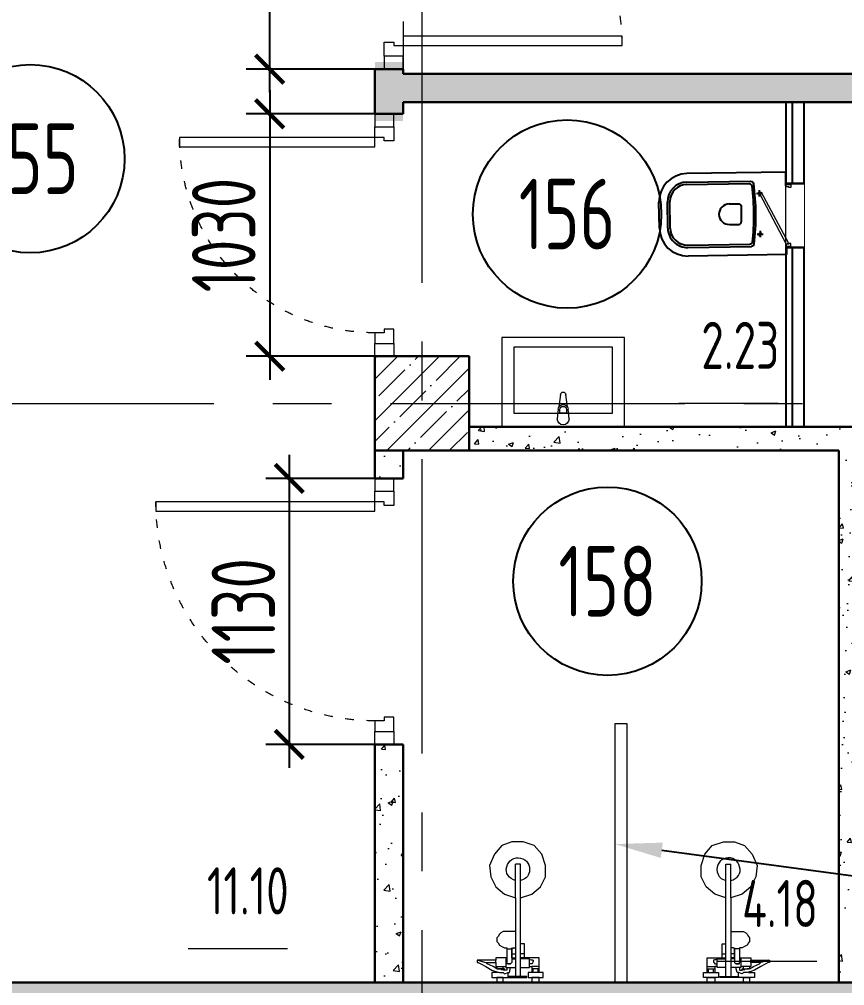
# Model space of a CAD drawing. Header units: millimetres. Extents: x -360149 to 9420325, y 0 to 292181.
# Drawn here: x -195944 to -192439, y 122127 to 126232 of the extents above; entities that cross this region are included whole.
import ezdxf
from ezdxf import colors
from ezdxf.entities.mleader import LeaderData, LeaderLine
from ezdxf.enums import TextEntityAlignment as Align
from ezdxf.math import Vec2, Vec3

# ---------------------------------------------------------------- set-up
doc = ezdxf.new("R2010")
doc.units = ezdxf.units.MM
doc.header["$MEASUREMENT"] = 0
doc.set_wipeout_variables(frame=1)
for name, pattern in [('ACAD_ISO03W100', [30, 12, -18]), ('ADSK_Штриховая_ш2 п1', [3, 2, -1]), ('CENTER', [2, 1.25, -0.25, 0.25, -0.25])]:
    doc.linetypes.add(name, pattern=pattern)
doc.layers.get('0').update_dxf_attribs({"color": 250, "lineweight": 9})
for name, color, linetype, lineweight in [('_АР ТЕКСТ', 250, 'Continuous', 25), ('АР_Двери', 5, 'Continuous', 18), ('АР_Колонны', 5, 'Continuous', 30), ('АР_Колонны Штрих', 250, 'Continuous', 5), ('АР_Маркер экспликации', 239, 'Continuous', 13), ('АР_Номер помещения', 1, 'Continuous', 25), ('АР_Оси', 193, 'Continuous', 9), ('АР_Отметки', 250, 'Continuous', 15), ('АР_Перегородки газоблок', 165, 'Continuous', 30), ('АР_Перегородки газоблок_Штрих', 165, 'Continuous', 5), ('АР_Перегородки сантехнические', 216, 'Continuous', 9), ('АР_Помещения_площадь', 19, 'Continuous', 9), ('АР_Размеры дверей', 15, 'Continuous', 0), ('АР_тонкая линия', 250, 'Continuous', 0)]:
    doc.layers.add(name, color=color, linetype=linetype, lineweight=lineweight)
doc.layers.add('АР_новое окно', color=160, linetype='Continuous')
doc.layers.add('ТХ_сантехника', color=253, linetype='Continuous')
doc.styles.add('ISOCPEUR', font='isocpeur.ttf', dxfattribs={"width": 0.7})
doc.styles.get("Standard").update_dxf_attribs({"font": 'isocpeur.ttf'})
doc.dimstyles.new('R_100', dxfattribs={"dimtxt": 270, "dimasz": 120, "dimexe": 100, "dimexo": 0, "dimgap": 60, "dimtad": 1, "dimdec": 0, "dimrnd": 5, "dimzin": 0, "dimdsep": 46, "dimtxsty": 'ISOCPEUR', "dimblk": 'ARCHTICK', "dimcen": 0, "dimdle": 100, "dimclrd": 256, "dimclre": 256, "dimclrt": 256, "dimadec": 0, "dimazin": 0, "dimtfac": 2, "dimtdec": 0, "dimtofl": 0, "dimtmove": 1, "dimatfit": 3, "dimfxl": 1, "dimtvp": 3, "dimtolj": 1, "dimtzin": 0, "dimarcsym": 0})
pattern_1 = [(50, (0, 0), (215.17805, -18.82564), [22.5, -247.5]), (355, (0, 0), (-41.6254, 225.65764), [18, -198]), (100.45144, (17.93, -1.57), (173.55265, 206.832), [19.12206, -210.34263]), (46.1842, (0, 60), (320.1724, -49.65578), [33.75, -371.25]), (96.63564, (26.68, 55.86), (280.3986, 292.2356), [28.6831, -315.51413]), (351.18416, (0, 60), (280.3986, 292.2356), [27, -297]), (21, (30, 45), (179.07212, -120.78567), [22.5, -247.5]), (326, (30, 45), (72.9946, 217.54501), [18, -198]), (71.45144, (44.92, 34.93), (252.06671, 96.75935), [19.12206, -210.34263]), (37.5, (0, 0), (3.647957, 99.868156), [0, -195.6, 0, -201, 0, -198.75]), (7.5, (0, 0), (78.92086, 118.323514), [0, -114.6, 0, -191.1, 0, -75.75]), (327.5, (-66.9, 0), (160.14673, -6.766462), [0, -75, 0, -234, 0, -310.5]), (317.5, (-96.9, 0), (174.95585, 30.031495), [0, -97.5, 0, -155.4, 0, -220.5])]

# ---------------------------------------------------------------- blocks, each defined once
blk = doc.blocks.new('*U1084')
for points in [[(-55, -80), (-55, 0), (-115, 0), (-115, -40), (-100, -40), (-100, -80), (-55, -80)], [(0, 0), (0, -80), (-55, -80), (-55, 0), (0, 0)], [(-1130, 0), (-1130, -80), (-1075, -80), (-1075, 0), (-1130, 0)], [(-1075, -80), (-1075, 0), (-1015, 0), (-1015, -40), (-1030, -40), (-1030, -80), (-1075, -80)]]:
    blk.add_lwpolyline(points)
blk.add_lwpolyline([(-100, -80), (-100, -1010), (-140, -1010), (-140, -80)], close=True)
at = {"linetype": 'ACAD_ISO03W100', "ltscale": 3}
blk.add_arc((-100, -80), 930, 180, 270, dxfattribs=at)
blk = doc.blocks.new('*U1090')
for points in [[(-55, -80), (-55, 0), (-115, 0), (-115, -40), (-100, -40), (-100, -80), (-55, -80)], [(0, 0), (0, -80), (-55, -80), (-55, 0), (0, 0)], [(-1030, 0), (-1030, -80), (-975, -80), (-975, 0), (-1030, 0)], [(-975, -80), (-975, 0), (-915, 0), (-915, -40), (-930, -40), (-930, -80), (-975, -80)]]:
    blk.add_lwpolyline(points)
blk.add_lwpolyline([(-100, -80), (-100, -910), (-140, -910), (-140, -80)], close=True)
at = {"linetype": 'ACAD_ISO03W100', "ltscale": 3}
blk.add_arc((-100, -80), 830, 180, 270, dxfattribs=at)
blk = doc.blocks.new('*U1086')
for points in [[(0, 0), (0, -80), (55, -80), (55, 0), (0, 0)], [(55, -80), (55, 0), (115, 0), (115, -40), (100, -40), (100, -80), (55, -80)], [(1075, -80), (1075, 0), (1015, 0), (1015, -40), (1030, -40), (1030, -80), (1075, -80)], [(1130, 0), (1130, -80), (1075, -80), (1075, 0), (1130, 0)]]:
    blk.add_lwpolyline(points)
blk.add_lwpolyline([(100, -80), (100, -1010), (140, -1010), (140, -80)], close=True)
at = {"linetype": 'ACAD_ISO03W100', "ltscale": 3}
blk.add_arc((100, -80), 930, 270, 0, dxfattribs=at)
blk = doc.blocks.new('*U46')
at = {"layer": 'АР_Номер помещения', "color": 7}
blk.add_circle((-456.4, -1236.9), 400, dxfattribs=at)
at = {"layer": 'АР_Помещения_площадь', "color": 7}
blk.add_line((636.2, -4593.6), (213.9, -4593.6), dxfattribs=at)
at = {"color": 7, "style": 'ISOCPEUR', "width": 0.7, "flags": 1}
blk.add_attdef('КАТЕГОРИЯ', (-499.2, -2092.2), '', height=250, dxfattribs=at)
at = {"layer": 'АР_Номер помещения', "color": 7, "style": 'ISOCPEUR', "width": 0.7}
blk.add_attdef('НОМЕР_ПОМЕЩЕНИЯ', text='', height=300, dxfattribs=at).set_placement((-456.4, -1236.9), align=Align.MIDDLE_CENTER)
at = {"layer": 'АР_Помещения_площадь', "color": 7, "lineweight": 30, "width": 0.7, "flags": 104}
blk.add_attdef('ИМЯ_ПОМЕЩЕНИЯ', text='', height=100, dxfattribs=at).set_placement((157.6, 1217.1), align=Align.MIDDLE_CENTER)
at = {"layer": 'АР_Помещения_площадь', "color": 7, "style": 'ISOCPEUR', "width": 0.7}
blk.add_attdef('ПЛОЩАДЬ_ПОМЕЩЕНИЯ', text='', height=200, dxfattribs=at).set_placement((641.1, -4347.1), align=Align.MIDDLE_RIGHT)
blk = doc.blocks.new('*U105')
at = {"layer": 'АР_Номер помещения', "color": 7}
blk.add_circle((-513.5, -1398.4), 400, dxfattribs=at)
at = {"layer": 'АР_Помещения_площадь', "color": 7}
blk.add_line((375.9, -3013.9), (-46.5, -3013.9), dxfattribs=at)
at = {"color": 7, "style": 'ISOCPEUR', "width": 0.7, "flags": 1}
blk.add_attdef('КАТЕГОРИЯ', (-499.2, -2092.2), '', height=250, dxfattribs=at)
at = {"layer": 'АР_Номер помещения', "color": 7, "style": 'ISOCPEUR', "width": 0.7}
blk.add_attdef('НОМЕР_ПОМЕЩЕНИЯ', text='', height=300, dxfattribs=at).set_placement((-513.5, -1398.4), align=Align.MIDDLE_CENTER)
at = {"layer": 'АР_Помещения_площадь', "color": 7, "lineweight": 30, "width": 0.7, "flags": 104}
blk.add_attdef('ИМЯ_ПОМЕЩЕНИЯ', text='', height=100, dxfattribs=at).set_placement((157.6, 1217.1), align=Align.MIDDLE_CENTER)
at = {"layer": 'АР_Помещения_площадь', "color": 7, "style": 'ISOCPEUR', "width": 0.7}
blk.add_attdef('ПЛОЩАДЬ_ПОМЕЩЕНИЯ', text='', height=200, dxfattribs=at).set_placement((380.8, -2767.4), align=Align.MIDDLE_RIGHT)
blk = doc.blocks.new('*U51')
at = {"layer": 'АР_Номер помещения', "color": 7}
blk.add_circle((-6845.3, -2943.8), 400, dxfattribs=at)
at = {"layer": 'АР_Помещения_площадь', "color": 7}
blk.add_line((-5948.9, -3748.1), (-6371.3, -3748.1), dxfattribs=at)
at = {"color": 7, "style": 'ISOCPEUR', "width": 0.7, "flags": 1}
blk.add_attdef('КАТЕГОРИЯ', (-499.2, -2092.2), '', height=250, dxfattribs=at)
at = {"layer": 'АР_Номер помещения', "color": 7, "style": 'ISOCPEUR', "width": 0.7}
blk.add_attdef('НОМЕР_ПОМЕЩЕНИЯ', text='', height=300, dxfattribs=at).set_placement((-6845.3, -2943.8), align=Align.MIDDLE_CENTER)
at = {"layer": 'АР_Помещения_площадь', "color": 7, "lineweight": 30, "width": 0.7, "flags": 104}
blk.add_attdef('ИМЯ_ПОМЕЩЕНИЯ', text='', height=100, dxfattribs=at).set_placement((157.6, 1217.1), align=Align.MIDDLE_CENTER)
at = {"layer": 'АР_Помещения_площадь', "color": 7, "style": 'ISOCPEUR', "width": 0.7}
blk.add_attdef('ПЛОЩАДЬ_ПОМЕЩЕНИЯ', text='', height=200, dxfattribs=at).set_placement((-5944, -3501.6), align=Align.MIDDLE_RIGHT)
blk = doc.blocks.new('унитаз поликлиники')
for p, q in [((0, 175), (0, -175)), ((0, 175), (420, 175)), ((420, 138.7), (149.6, 138.7)), ((420, 129), (156.8, 128.7)), ((125.6, 86.7), (99.5, 86.7)), ((112.4, 73.1), (112.4, 100.2)), ((242.4, 43.7), (201.9, 43.7)), ((494, 57.1), (494, -57.1)), ((504, 55), (504, -55)), ((540, 55), (540, -55)), ((191.9, -33.7), (191.9, 33.7)), ((112.3, -73), (112.3, -100.1)), ((242.4, -43.7), (201.9, -43.7)), ((125.5, -86.5), (99.4, -86.5)), ((420, -139), (147.9, -138.7)), ((420, -129), (155.2, -128.7)), ((0, -175), (420, -175))]:
    blk.add_line(p, q)
for centre, radius, start, end in [((420, 55), 120, 0, 90), ((420.5, 55.2), 83.5, 359.8619, 90.3335), ((420, 55), 74, 0, 90), ((242.4, 0), 43.7, 270, 90), ((420, -55), 120, 270, 0), ((420, -55), 84, 270, 0), ((420, -55), 74, 270, 358.4018)]:
    blk.add_arc(centre, radius, start, end)
at = {"extrusion": (0, 0, -1)}
for centre, major_axis, ratio, start_param, end_param in [((1158.1, 0), (-731, -726.4), 0.993775, 0.659849, 0.910919), ((149.5, 127.3), (-5.6, -10.5), 0.821373, 1.269211, 2.570669), ((154.4, 119.8), (-5.61, -7.72), 0.798093, 1.232924, 2.686723), ((112.4, 86.8), (3.55, 3.55), 1, 5.504025, 11.78721), ((984.1, 0), (-23.4, -941.4), 0.89728, 1.422258, 1.677847), ((201.9, -33.5), (4.12, -9.49), 0.964797, 0.42926, 1.943413), ((155.2, -117.5), (5.3, -10.4), 0.842984, 0.549902, 1.8819), ((147.9, -127.5), (5.4, -10.4), 0.836443, 0.56114, 1.877577)]:
    blk.add_ellipse(centre, major_axis=major_axis, ratio=ratio, start_param=start_param, end_param=end_param, dxfattribs=at)
for centre, major_axis, ratio, start_param, end_param in [((201.9, 33.5), (4.12, 9.49), 0.964797, 0.42926, 1.943413), ((112.3, -86.6), (3.54, -3.55), 1, 5.504025, 11.78721)]:
    blk.add_ellipse(centre, major_axis=major_axis, ratio=ratio, start_param=start_param, end_param=end_param)
blk = doc.blocks.new('Из_буфера15266')
at = {"lineweight": 0, "ltscale": 100, "transparency": 33554687}
for points in [[(-13.2, -338.7), (-60.9, -354.5), (-97.9, -386.3), (-119.1, -428.6), (-119.1, -476.2), (-103.2, -523.9), (-71.4, -560.9), (-23.8, -576.8), (23.8, -576.8), (66.1, -560.9), (97.9, -523.9), (119.1, -476.2), (113.8, -428.6), (92.6, -386.3), (55.6, -354.5), (7.9, -338.7), (7.9, -195.8), (23.8, -195.8), (34.4, -195.8), (50.3, -195.8), (60.9, -195.8), (71.4, -190.5), (76.7, -185.2), (82, -174.6), (87.3, -169.3), (87.3, -158.7), (87.3, -153.5), (82, -148.2), (82, -148.2), (76.7, -137.6), (76.7, -137.6), (66.1, -132.3), (55.6, -127), (50.3, -127), (45, -127), (45, -105.8), (45, -84.7), (92.6, -84.7), (92.6, -74.1), (166.7, -74.1), (172, -74.1), (172, -68.8), (172, -63.5), (166.7, -63.5), (156.1, -58.2), (134.9, -47.6), (108.5, -31.7), (92.6, -26.5), (92.6, -21.2), (108.5, -21.2), (108.5, 0), (39.7, 0), (39.7, -21.2), (39.7, -21.2), (39.7, -21.2), (34.4, -21.2), (34.4, -21.2), (29.1, -42.3), (7.9, -42.3), (7.9, -5.3), (39.7, -5.3), (39.7, 0), (-39.7, 0), (-39.7, -5.3), (-13.2, -5.3), (-13.2, -42.3), (-50.3, -42.3), (-50.3, -47.6), (-60.9, -47.6), (-60.9, -37), (-60.9, -37), (-60.9, -21.2), (-45, -21.2), (-45, 0), (-108.5, 0), (-108.5, -21.2), (-92.6, -21.2), (-92.6, -37), (-92.6, -37), (-92.6, -47.6), (-92.6, -47.6), (-92.6, -84.7), (-29.1, -84.7)], [(-92.6, -21.2), (-60.9, -21.2)], [(-92.6, -37), (-60.9, -37)], [(-87.3, -21.2), (-87.3, -37)], [(-66.1, -21.2), (-66.1, -37)], [(-13.2, -5.3), (7.9, -5.3)], [(55.6, -15.9), (39.7, -21.2)], [(55.6, -15.9), (55.6, -15.9)], [(60.9, -21.2), (55.6, -15.9)], [(55.6, -31.7), (55.6, -31.7)], [(76.7, -37), (55.6, -31.7)], [(92.6, -26.5), (76.7, -21.2), (60.9, -21.2)], [(60.9, -37), (66.1, -37), (82, -37), (82, -37)], [(66.1, -31.7), (66.1, -37)], [(87.3, -37), (76.7, -37)], [(82, -21.2), (92.6, -21.2)], [(-92.6, -47.6), (-60.9, -47.6)], [(-50.3, -47.6), (-50.3, -79.4)], [(-50.3, -79.4), (-13.2, -79.4)], [(-13.2, -42.3), (-13.2, -142.9)], [(7.9, -195.8), (7.9, -42.3)], [(23.8, -79.4), (7.9, -79.4)], [(23.8, -63.5), (23.8, -63.5), (23.8, -63.5), (29.1, -58.2), (29.1, -58.2), (29.1, -58.2), (29.1, -58.2), (34.4, -58.2), (39.7, -58.2), (39.7, -58.2), (39.7, -58.2), (39.7, -58.2), (45, -58.2), (45, -63.5), (45, -63.5)], [(23.8, -105.8), (23.8, -63.5)], [(45, -42.3), (29.1, -42.3)], [(34.4, -58.2), (29.1, -58.2)], [(34.4, -58.2), (34.4, -58.2)], [(39.7, -58.2), (34.4, -58.2)], [(39.7, -58.2), (39.7, -58.2)], [(45, -63.5), (45, -63.5)], [(45, -84.7), (45, -63.5)], [(50.3, -79.4), (45, -79.4)], [(50.3, -47.6), (50.3, -47.6)], [(50.3, -52.9), (50.3, -47.6)], [(50.3, -79.4), (50.3, -47.6)], [(50.3, -58.2), (50.3, -52.9)], [(87.3, -47.6), (60.9, -47.6)], [(92.6, -63.5), (92.6, -74.1)], [(166.7, -74.1), (150.8, -68.8), (134.9, -63.5)], [(166.7, -74.1), (166.7, -74.1)], [(-29.1, -84.7), (-29.1, -142.9), (-23.8, -142.9), (-23.8, -142.9), (-23.8, -142.9), (-18.5, -142.9), (-13.2, -142.9), (-13.2, -142.9), (-13.2, -338.7)], [(-29.1, -84.7), (-13.2, -84.7)], [(-29.1, -100.5), (-13.2, -100.5)], [(23.8, -84.7), (7.9, -84.7)], [(23.8, -100.5), (7.9, -100.5)], [(23.8, -121.7), (18.5, -127)], [(23.8, -84.7), (23.8, -127)], [(23.8, -127), (23.8, -105.8)], [(45, -121.7), (34.4, -121.7), (23.8, -121.7)], [(45, -127), (45, -121.7)], [(13.2, -127), (7.9, -127)], [(18.5, -127), (13.2, -127)], [(-13.2, -338.7), (-13.2, -481.5)], [(7.9, -338.7), (7.9, -481.5)], [(-13.2, -481.5), (7.9, -481.5)]]:
    blk.add_lwpolyline(points, dxfattribs=at)
for points in [[(-92.6, 0), (-60.9, 0), (-60.9, 21.2), (-92.6, 21.2)], [(60.9, 0), (87.3, 0), (87.3, 21.2), (60.9, 21.2)], [(39.7, -21.2), (39.7, -21.2)], [(50.3, -42.3), (45, -42.3), (45, -31.7), (55.6, -31.7), (55.6, -31.7), (55.6, -37), (60.8, -37), (60.8, -47.6), (50.3, -47.6)], [(87.3, -47.6), (87.3, -37), (103.2, -47.6), (129.6, -58.2), (134.9, -63.5), (92.6, -63.5), (92.6, -47.6)]]:
    blk.add_lwpolyline(points, close=True, dxfattribs=at)
for points, knots in [([(-50.3, -74.1), (-55.6, -79.4), (-60.9, -74.1), (-66.1, -74.1), (-66.1, -68.8), (-66.1, -63.5), (-60.9, -58.2), (-55.6, -58.2), (-55.6, -58.2), (-50.3, -58.2)], [0, 0, 0, 0, 1, 1, 1, 2, 2, 2, 3, 3, 3, 3]), ([(7.9, -412.7), (34.4, -418), (55.6, -444.5), (45, -471), (39.7, -497.4), (13.2, -513.3), (-13.2, -508), (-39.7, -502.7), (-55.6, -476.2), (-50.3, -449.8), (-45, -428.6), (-34.4, -418), (-13.2, -412.7)], [0, 0, 0, 0, 1, 1, 1, 2, 2, 2, 3, 3, 3, 4, 4, 4, 4])]:
    blk.add_open_spline(points, degree=3, knots=knots, dxfattribs=at)
blk = doc.blocks.new('Из_буфера27431')
at = {"linetype": 'Continuous', "lineweight": 5}
for p, q in [((-138.5, 11.1), (-85.6, 17.7)), ((-138.5, 11.1), (-85.6, 17.7)), ((-76.1, 21), (-34.1, 25)), ((-76.1, 21), (-34.1, 25)), ((-59, 13.6), (-73.9, 13.6)), ((-59, 13.6), (-73.9, 13.6)), ((-59, -13.6), (-59, 13.6)), ((-59, -13.6), (-59, 13.6)), ((-85.6, -17.7), (-138.5, -11.1)), ((-85.6, -17.7), (-138.5, -11.1)), ((-34.1, -25), (-76.1, -21)), ((-34.1, -25), (-76.1, -21)), ((-73.9, -13.6), (-59, -13.6)), ((-73.9, -13.6), (-59, -13.6))]:
    blk.add_line(p, q, dxfattribs=at)
for points in [[(0, -260), (-380, -260), (-380, 260), (0, 260)], [(-59, -210), (-339.1, -210), (-339.1, 210), (-59, 210)], [(-59, -210), (-339.1, -210), (-339.1, 210), (-59, 210)]]:
    blk.add_lwpolyline(points, close=True, dxfattribs=at)
for centre, radius, start, end in [((-137.1, 0), 11.2, 97.1389, 262.8611), ((-137.1, 0), 11.2, 97.1389, 262.8611), ((-74.2, 0), 21.1, 122.771, 237.229), ((-74.2, 0), 21.1, 122.771, 237.229), ((-73.9, 0), 13.6, 90, 270), ((-73.9, 0), 13.6, 90, 270), ((-74.2, 0), 21.1, 95.1696, 122.771), ((-74.2, 0), 21.1, 95.1696, 122.771), ((-34.1, 0), 25, 270, 90), ((-34.1, 0), 25, 270, 90), ((-74.2, 0), 21.1, 237.229, 264.8304), ((-74.2, 0), 21.1, 237.229, 264.8304)]:
    blk.add_arc(centre, radius, start, end, dxfattribs=at)
blk = doc.blocks.new('_DotSmall')
at = {"color": 0, "linetype": 'ByBlock', "const_width": 0.5}
blk.add_lwpolyline([(-0.0625, 0, 1), (0.0625, 0, 1)], format="xyb", close=True, dxfattribs=at)
blk = doc.blocks.new('_ArchTick')
at = {"color": 0, "linetype": 'ByBlock', "const_width": 0.15}
blk.add_lwpolyline([(-0.5, -0.5), (0.5, 0.5)], dxfattribs=at)
blk = doc.blocks.new('*D1085')
at = {"layer": 'АР_Размеры дверей', "lineweight": -2, "ltscale": 100, "transparency": 16777216}
for p, q in [((-194880.7, 125920.8), (-194880.7, 127250.9)), ((-194433.9, 127150.9), (-194980.7, 127150.9)), ((-194433.9, 126020.8), (-194980.7, 126020.8))]:
    blk.add_line(p, q, dxfattribs=at)
at = {"layer": 'АР_Размеры дверей', "lineweight": -2, "ltscale": 100, "transparency": 16777216, "xscale": 120, "yscale": 120, "zscale": 120}
for p, rotation in [((-194880.7, 127150.9), 90), ((-194880.7, 126020.8), 270)]:
    blk.add_blockref('_ArchTick', p, dxfattribs=dict(at, rotation=rotation))
at = {"layer": 'АР_Размеры дверей', "ltscale": 100, "transparency": 16777216, "insert": (-195075.7, 126585.8), "char_height": 270, "attachment_point": 5, "rotation": 90, "style": 'ISOCPEUR'}
blk.add_mtext('\\A1;1130', dxfattribs=at)
blk = doc.blocks.new('*D1093')
at = {"layer": 'АР_Размеры дверей', "lineweight": -2, "ltscale": 100, "transparency": 16777216}
for p, q in [((-194880.7, 125930.7), (-194880.7, 124700.7)), ((-194313.9, 125830.7), (-194980.7, 125830.7)), ((-194161.7, 124800.7), (-194980.7, 124800.7))]:
    blk.add_line(p, q, dxfattribs=at)
at = {"layer": 'АР_Размеры дверей', "lineweight": -2, "ltscale": 100, "transparency": 16777216, "xscale": 120, "yscale": 120, "zscale": 120}
for p, rotation in [((-194880.7, 125830.7), 90), ((-194880.7, 124800.7), 270)]:
    blk.add_blockref('_ArchTick', p, dxfattribs=dict(at, rotation=rotation))
at = {"layer": 'АР_Размеры дверей', "ltscale": 100, "transparency": 16777216, "insert": (-195075.7, 125315.7), "char_height": 270, "attachment_point": 5, "rotation": 90, "style": 'ISOCPEUR'}
blk.add_mtext('\\A1;1030', dxfattribs=at)
blk = doc.blocks.new('*D1092')
at = {"layer": 'АР_Размеры дверей', "lineweight": -2, "ltscale": 100, "transparency": 16777216}
for p, q in [((-194797.3, 124382.4), (-194797.3, 123052.4)), ((-194377.3, 124282.4), (-194897.3, 124282.4)), ((-194372.2, 123152.4), (-194897.3, 123152.4))]:
    blk.add_line(p, q, dxfattribs=at)
at = {"layer": 'АР_Размеры дверей', "lineweight": -2, "ltscale": 100, "transparency": 16777216, "xscale": 120, "yscale": 120, "zscale": 120}
for p, rotation in [((-194797.3, 124282.4), 90), ((-194797.3, 123152.4), 270)]:
    blk.add_blockref('_ArchTick', p, dxfattribs=dict(at, rotation=rotation))
at = {"layer": 'АР_Размеры дверей', "ltscale": 100, "transparency": 16777216, "insert": (-194992.3, 123717.4), "char_height": 270, "attachment_point": 5, "rotation": 90, "style": 'ISOCPEUR'}
blk.add_mtext('\\A1;1130', dxfattribs=at)
blk = doc.blocks.new('*U1685')
at = {"color": 7}
blk.add_wipeout([(-565, 60), (445, 60), (445, -218), (-565, -218)], dxfattribs=at)
for p, q in [((-530, 60), (-565, 60)), ((-550, 60), (-550, -10)), ((-550, -10), (-550, 60)), ((-510, 60), (-530, 60)), ((-510, 20), (-510, 60)), ((-500, 20), (-510, 20)), ((-500, -10), (-500, 20)), ((380, -10), (380, 20)), ((380, 20), (390, 20)), ((390, 20), (390, 60)), ((390, 60), (410, 60)), ((410, 60), (445, 60)), ((430, 60), (430, -10)), ((430, -10), (430, 60)), ((-565, -10), (-530, -10)), ((-530, -10), (-500, -10)), ((410, -10), (380, -10)), ((445, -10), (410, -10))]:
    blk.add_line(p, q)
at = {"lineweight": 30}
for p, q in [((-565, 60), (-565, -218)), ((445, 60), (445, -218))]:
    blk.add_line(p, q, dxfattribs=at)
blk.add_lwpolyline([(389, 60), (370, 25), (-424, 448), (-406, 483)], close=True)

msp = doc.modelspace()

# ---------------------------------------------------------------- hatches: boundary and pattern name
at = {"layer": 'АР_Колонны Штрих', "ltscale": 100}
h = msp.add_hatch(dxfattribs=at)
h.set_pattern_fill('ANSI35', color=256, scale=500)
h.set_pattern_definition([(45, (-1151486.01, 164672.16), (-88.388348, 88.388348), []), (45, (-1151397.63, 164672.16), (-88.388348, 88.388348), [156.25, -31.25, 0, -31.25])])
h.paths.add_polyline_path([(-194033.92, 124800.68), (-194433.92, 124800.68), (-194433.92, 124400.68), (-194033.92, 124400.68)])
at = {"layer": 'АР_Перегородки газоблок_Штрих', "ltscale": 100}
h = msp.add_hatch(dxfattribs=at)
h.set_pattern_fill('AR-CONC', color=256, scale=30)
h.set_pattern_definition(pattern_1)
h.paths.add_polyline_path([(-194313.91, 126050.82), (-194433.91, 126050.82), (-194433.92, 125800.68), (-194313.91, 125800.68), (-194313.92, 125880.95), (-190513.92, 125880.94), (-190513.92, 125759.19), (-190393.92, 125759.19), (-190393.92, 125880.93), (-188033.92, 125880.92), (-188033.91, 124400.86), (-187913.91, 124400.5), (-187913.92, 126000.93), (-194313.91, 126000.94)])
h = msp.add_hatch(dxfattribs=at)
h.set_pattern_fill('AR-CONC', color=256, scale=30)
h.set_pattern_definition(pattern_1)
h.paths.add_polyline_path([(-192463.92, 124400.68), (-192463.92, 122140.32), (-192363.92, 122140.32), (-192363.92, 124400.68), (-190513.92, 124400.68), (-190513.92, 124500.68), (-192136.07, 124500.67), (-192136.07, 124504.84), (-192236.07, 124504.84), (-192236.07, 124500.68), (-192536.76, 124500.68), (-192536.76, 124499.88), (-192636.76, 124499.88), (-192636.76, 124500.68), (-194033.92, 124500.68), (-194033.92, 124400.68)])
h = msp.add_hatch(dxfattribs=at)
h.set_pattern_fill('AR-CONC', color=256, scale=30)
h.set_pattern_definition(pattern_1)
h.paths.add_polyline_path([(-194313.92, 124400.68), (-194433.92, 124400.68), (-194433.92, 124282.39), (-194313.92, 124282.39)])
h = msp.add_hatch(dxfattribs=at)
h.set_pattern_fill('AR-CONC', color=256, scale=30)
h.set_pattern_definition(pattern_1)
h.paths.add_polyline_path([(-190393.92, 123152.39), (-190513.92, 123152.39), (-190513.91, 122140.32), (-197362.45, 122140.32), (-197362.45, 122020.31), (-190513.91, 122020.31), (-190513.9, 121448.48), (-197363.92, 121448.48), (-197363.92, 121328.5), (-190513.9, 121328.51), (-190513.9, 121322.61), (-190513.9, 121322.61), (-190513.9, 120884.3), (-190513.86, 118520.66), (-190613.18, 118520.66), (-190613.18, 118400.66), (-188433.92, 118400.68), (-188433.92, 118520.68), (-190393.86, 118520.66)])
edge = h.paths.add_edge_path()
edge.add_line((-197363.92, 121105.74), (-197363.92, 121143.32))
edge.add_arc((-197538.81, 121433.33), 338.67, 279.32816, 301.09248, ccw=False)
edge.add_line((-197483.92, 121099.14), (-197483.92, 118520.66))
edge.add_line((-197483.92, 118520.66), (-197633.88, 118520.65))
edge.add_line((-197633.88, 118520.65), (-197633.87, 118400.65))
edge.add_line((-197633.87, 118400.65), (-197264.95, 118400.65))
edge.add_line((-197264.95, 118400.65), (-197264.96, 118520.65))
edge.add_line((-197264.96, 118520.65), (-197363.92, 118520.67))
edge.add_line((-197363.92, 118520.67), (-197363.92, 121105.74))
h.paths.add_polyline_path([(-187913.92, 123270.68), (-187993.92, 123270.82), (-188033.91, 123270.82), (-188033.92, 121714.32), (-188033.92, 118400.68), (-187913.92, 118400.68), (-187913.92, 121948.47)])
h = msp.add_hatch(dxfattribs=at)
h.set_pattern_fill('AR-CONC', color=256, scale=30)
h.set_pattern_definition(pattern_1)
h.paths.add_polyline_path([(-194313.92, 123152.39), (-194353.92, 123152.39), (-194353.92, 123152.39), (-194433.92, 123152.39), (-194433.92, 122140.32), (-194313.92, 122140.32)])

# ---------------------------------------------------------------- linework, layer by layer
at = {"layer": 'АР_Колонны', "ltscale": 100}
msp.add_lwpolyline([(-194433.92, 124800.68), (-194033.92, 124800.68), (-194033.92, 124400.68), (-194433.92, 124400.68)], close=True, dxfattribs=at)
at = {"layer": 'АР_Оси', "linetype": 'CENTER', "ltscale": 1000}
for p, q in [((-194233.92, 134363.15), (-194233.92, 78630.8)), ((-224367.61, 124600.68), (-141189.21, 124600.68)), ((-224367.61, 124600.68), (-141189.21, 124600.68))]:
    msp.add_line(p, q, dxfattribs=at)
at = {"layer": 'АР_Перегородки газоблок', "ltscale": 100}
for points in [[(-194433.91, 126020.82), (-194433.92, 125830.68)], [(-194433.91, 126020.82), (-194313.91, 126020.82)], [(-194313.91, 126020.82), (-194313.91, 126000.95)], [(-188033.91, 124400.68), (-187913.92, 124400.68), (-187913.92, 126000.95), (-194313.91, 126000.94)], [(-190513.92, 125880.95), (-194313.92, 125880.95)], [(-194313.92, 125880.95), (-194313.92, 125830.68)], [(-194313.92, 125830.68), (-194433.92, 125830.68)], [(-194033.92, 124500.68), (-192363.92, 124500.68)], [(-194433.92, 124400.68), (-194433.92, 124282.39)], [(-194313.92, 124400.68), (-194313.92, 124282.39)], [(-192463.92, 124400.68), (-194033.92, 124400.68)], [(-192463.92, 122140.32), (-192463.92, 124400.68)], [(-194313.92, 124282.39), (-194433.92, 124282.39)], [(-197363.92, 122140.32), (-190513.91, 122140.32), (-190513.92, 123152.39)], [(-194433.92, 123152.39), (-194433.92, 122140.32)], [(-194433.92, 123152.39), (-194313.92, 123152.39)], [(-194313.92, 123152.39), (-194313.92, 122140.32)], [(-196904.35, 122140.32), (-194433.92, 122140.32)], [(-194313.92, 122140.31), (-190513.91, 122140.36)]]:
    msp.add_lwpolyline(points, dxfattribs=at)
at = {"layer": 'АР_Перегородки газоблок', "color": 0, "lineweight": 25, "ltscale": 100}
for points in [[(-192686.76, 124500.7), (-192686.76, 125880.96)], [(-192661.76, 125880.96), (-192661.76, 124500.7)], [(-192611.76, 125880.96), (-192611.76, 124500.7)]]:
    msp.add_lwpolyline(points, dxfattribs=at)
at = {"layer": 'АР_Перегородки сантехнические', "lineweight": 0}
msp.add_lwpolyline([(-193413.92, 123240.95), (-193363.92, 123240.95), (-193363.92, 122140.32), (-193413.92, 122140.32)], close=True, dxfattribs=at)
at = {"layer": 'АР_тонкая линия', "linetype": 'ADSK_Штриховая_ш2 п1', "ltscale": 50}
msp.add_line((-194313.92, 127123.32), (-194313.91, 126000.95), dxfattribs=at)

# ---------------------------------------------------------------- block references
at = {"layer": 'АР_Двери', "rotation": 90.00000000000001}
msp.add_blockref('*U1086', (-194393.92, 126020.82), dxfattribs=at)
at = {"layer": 'АР_Двери', "xscale": -1, "rotation": 270}
for name, p in [('*U1090', (-194353.92, 125830.68)), ('*U1084', (-194353.92, 124282.39))]:
    msp.add_blockref(name, p, dxfattribs=at)
at = {"layer": 'АР_Маркер экспликации'}
ref = msp.add_blockref('*U51', (-186772.54, 128348.83), dxfattribs=at)
ref.add_attrib('НОМЕР_ПОМЕЩЕНИЯ', '156', dxfattribs={"layer": 'АР_Номер помещения', "color": 7, "height": 300, "style": 'ISOCPEUR', "width": 0.7}).set_placement((-193617.85, 125405.02), align=Align.MIDDLE_CENTER)
ref.add_attrib('ПЛОЩАДЬ_ПОМЕЩЕНИЯ', '2.23', dxfattribs={"layer": 'АР_Помещения_площадь', "color": 7, "height": 200, "style": 'ISOCPEUR', "width": 0.7}).set_placement((-192716.55, 124847.19), align=Align.MIDDLE_RIGHT)
ref = msp.add_blockref('*U105', (-192932.98, 125243.82), dxfattribs=at)
ref.add_attrib('НОМЕР_ПОМЕЩЕНИЯ', '158', dxfattribs={"layer": 'АР_Номер помещения', "color": 7, "height": 300, "style": 'ISOCPEUR', "width": 0.7}).set_placement((-193446.45, 123845.42), align=Align.MIDDLE_CENTER)
ref.add_attrib('ПЛОЩАДЬ_ПОМЕЩЕНИЯ', '4.18', dxfattribs={"layer": 'АР_Помещения_площадь', "color": 7, "height": 200, "style": 'ISOCPEUR', "width": 0.7}).set_placement((-192552.22, 122476.39), align=Align.MIDDLE_RIGHT)
at = {"layer": 'АР_новое окно'}
ref = msp.add_blockref('*U46', (-195440.93, 126877.05), dxfattribs=at)
ref.add_attrib('НОМЕР_ПОМЕЩЕНИЯ', '155', dxfattribs={"layer": 'АР_Номер помещения', "color": 7, "height": 300, "style": 'ISOCPEUR', "width": 0.7}).set_placement((-195897.32, 125640.15), align=Align.MIDDLE_CENTER)
ref.add_attrib('ПЛОЩАДЬ_ПОМЕЩЕНИЯ', '11.10', dxfattribs={"layer": 'АР_Помещения_площадь', "color": 7, "height": 200, "style": 'ISOCPEUR', "width": 0.7}).set_placement((-194799.81, 122529.91), align=Align.MIDDLE_RIGHT)
at = {"layer": 'ТХ_сантехника', "rotation": 180.8645356381789}
msp.add_blockref('унитаз поликлиники', (-192686.76, 125408.13), dxfattribs=at)
at = {"layer": 'ТХ_сантехника', "ltscale": 100, "xscale": -1}
for name, p, rotation in [('Из_буфера27431', (-193634.38, 124500.68), 90), ('Из_буфера15266', (-192929.9, 122161.5), 180)]:
    msp.add_blockref(name, p, dxfattribs=dict(at, rotation=rotation))
at = {"layer": 'ТХ_сантехника', "ltscale": 100, "rotation": 180}
msp.add_blockref('Из_буфера15266', (-193828.24, 122161.5), dxfattribs=at)

# ---------------------------------------------------------------- dimensions: what is measured, and where the dimension line sits
at = {"layer": 'АР_Размеры дверей', "ltscale": 100}
for base, p1, p2, picture, middle in [((-194880.74, 127150.87), (-194433.91, 126020.82), (-194433.88, 127150.87), '*D1085', (-195075.74, 126585.84)), ((-194880.74, 124800.68), (-194313.92, 125830.68), (-194161.69, 124800.68), '*D1093', (-195075.74, 125315.68)), ((-194797.26, 123152.39), (-194377.34, 124282.39), (-194372.24, 123152.39), '*D1092', (-194992.26, 123717.39))]:
    dim = msp.add_linear_dim(base=base, p1=p1, p2=p2, angle=90, dimstyle='R_100', override={"dimpost": '\\X', "dimfxl": 2.5, "dimarcsym": 1}, dxfattribs=at)
    dim.commit()
    dim.dimension.update_dxf_attribs({"geometry": picture, "text_midpoint": middle})

# ---------------------------------------------------------------- leaders
at = {"layer": '_АР ТЕКСТ'}
ml = msp.add_multileader_mtext('Standard', dxfattribs=at)
ml.set_content('{\\W0.8;-2,550}', color=256, style='ISOCPEUR')
ml.set_leader_properties(color=256, linetype='Continuous', lineweight=-1)
ml.set_arrow_properties(name='DOTSMALL')
ml.build(insert=Vec2(0, 0))
ml.multileader.update_dxf_attribs({"has_text_frame": 1, "text_left_attachment_type": 4, "text_right_attachment_type": 4, "dogleg_length": 100, "arrow_head_size": 180})
ctx = ml.context
ctx.base_point, ctx.char_height, ctx.arrow_head_size, ctx.landing_gap_size, ctx.plane_origin = Vec3(-302775.82, 123943.26, -1.96), 250, 180, 50, Vec3(-302295.49, 121699.25, -1.96)
ctx.left_attachment, ctx.right_attachment = 4, 4
notes = []
notes.append((ctx, [(0, (0, 0, 0), (0, 0), (1, 0), 1, [])]))
ctx.mtext.insert, ctx.mtext.width, ctx.mtext.defined_height, ctx.mtext.line_spacing_style, ctx.mtext.flow_direction = Vec3(-302725.82, 124276.6, -1.96), 801.0864, 330.71, 2, 5
at = {"layer": 'АР_Отметки'}
ml = msp.add_multileader_mtext('Standard', dxfattribs=at)
ml.set_content('%%P0,000', color=256, style='ISOCPEUR')
ml.set_leader_properties(color=256, linetype='Continuous', lineweight=-1)
ml.set_arrow_properties(name='DOTSMALL')
ml.build(insert=Vec2(0, 0))
ml.multileader.update_dxf_attribs({"has_text_frame": 1, "text_left_attachment_type": 4, "text_right_attachment_type": 4, "dogleg_length": 100, "arrow_head_size": 180})
ctx = ml.context
ctx.base_point, ctx.char_height, ctx.arrow_head_size, ctx.landing_gap_size, ctx.plane_origin = Vec3(-195756.55, 128483.82, -0.16), 250, 180, 50, Vec3(-198827.64, 126894.28, -0.16)
ctx.left_attachment, ctx.right_attachment = 4, 4
notes.append((ctx, [(0, (0, 0, 0), (0, 0), (1, 0), 1, [])]))
ctx.mtext.insert, ctx.mtext.width, ctx.mtext.line_spacing_style, ctx.mtext.flow_direction = Vec3(-195706.55, 128817.16, -0.16), 852.697, 2, 5
ml = msp.add_multileader_mtext('Standard', dxfattribs=at)
ml.set_content('{\\W0.8;-2,250}', color=256, style='ISOCPEUR')
ml.set_leader_properties(color=256, linetype='Continuous', lineweight=-1)
ml.set_arrow_properties(name='DOTSMALL')
ml.build(insert=Vec2(0, 0))
ml.multileader.update_dxf_attribs({"has_text_frame": 1, "text_left_attachment_type": 4, "text_right_attachment_type": 4, "dogleg_length": 100, "arrow_head_size": 180})
ctx = ml.context
ctx.base_point, ctx.char_height, ctx.arrow_head_size, ctx.landing_gap_size, ctx.plane_origin = Vec3(-296774.14, 128156.95), 250, 180, 50, Vec3(-296855.54, 126878.84)
ctx.left_attachment, ctx.right_attachment = 4, 4
notes.append((ctx, [(0, (0, 0, 0), (0, 0), (1, 0), 1, [])]))
ctx.mtext.insert, ctx.mtext.width, ctx.mtext.defined_height, ctx.mtext.line_spacing_style, ctx.mtext.flow_direction = Vec3(-296724.14, 128490.29), 769.989, 343.89, 2, 5
at = {"layer": 'АР_Размеры дверей', "ltscale": 100}
ml = msp.add_multileader_mtext('Standard', dxfattribs=at)
ml.set_content('{\\W0.7;H=2.3м}', color=256)
ml.set_leader_properties()
ml.build(insert=Vec2(0, 0))
ml.multileader.update_dxf_attribs({"text_right_attachment_type": 6, "dogleg_length": 0.36, "arrow_head_size": 200})
ctx = ml.context
ctx.base_point, ctx.char_height, ctx.arrow_head_size, ctx.landing_gap_size, ctx.plane_origin = Vec3(-190256.97, 122909.94), 250, 200, 0.09, Vec3(-191413.92, 122727.67)
ctx.right_attachment = 6
notes.append((ctx, [(0, (1, 1, 0), (-190307.44, 122909.94), (1, 0), 50.47, [(0, [(-193413.92, 122728.73), (-191463.92, 122469.41)], 0, [])])]))
ctx.mtext.insert, ctx.mtext.width, ctx.mtext.flow_direction = Vec3(-190256.88, 123034.94), 317.524, 5
for ctx, leaders in notes:
    for number, flags, end, landing, length, lines in leaders:
        leader = LeaderData()
        leader.index, (leader.has_last_leader_line, leader.has_dogleg_vector, leader.attachment_direction) = number, flags
        leader.last_leader_point, leader.dogleg_vector, leader.dogleg_length = Vec3(end), Vec3(landing), length
        for number, points, colour, breaks in lines:
            line = LeaderLine()
            line.index, line.vertices, line.color, line.breaks = number, Vec3.list(points), colors.encode_raw_color(colour), breaks
            leader.lines.append(line)
        ctx.leaders.append(leader)

# ---------------------------------------------------------------- next in the draw order: block references
at = {"layer": 'АР_Двери', "xscale": -0.2701273999331003, "yscale": 0.2701273999331003, "zscale": 0.2701273999331003, "rotation": 89.99771929390577}
msp.add_blockref('*U1685', (-192670.55, 125382.71), dxfattribs=at)

doc.saveas('drawing.dxf')
